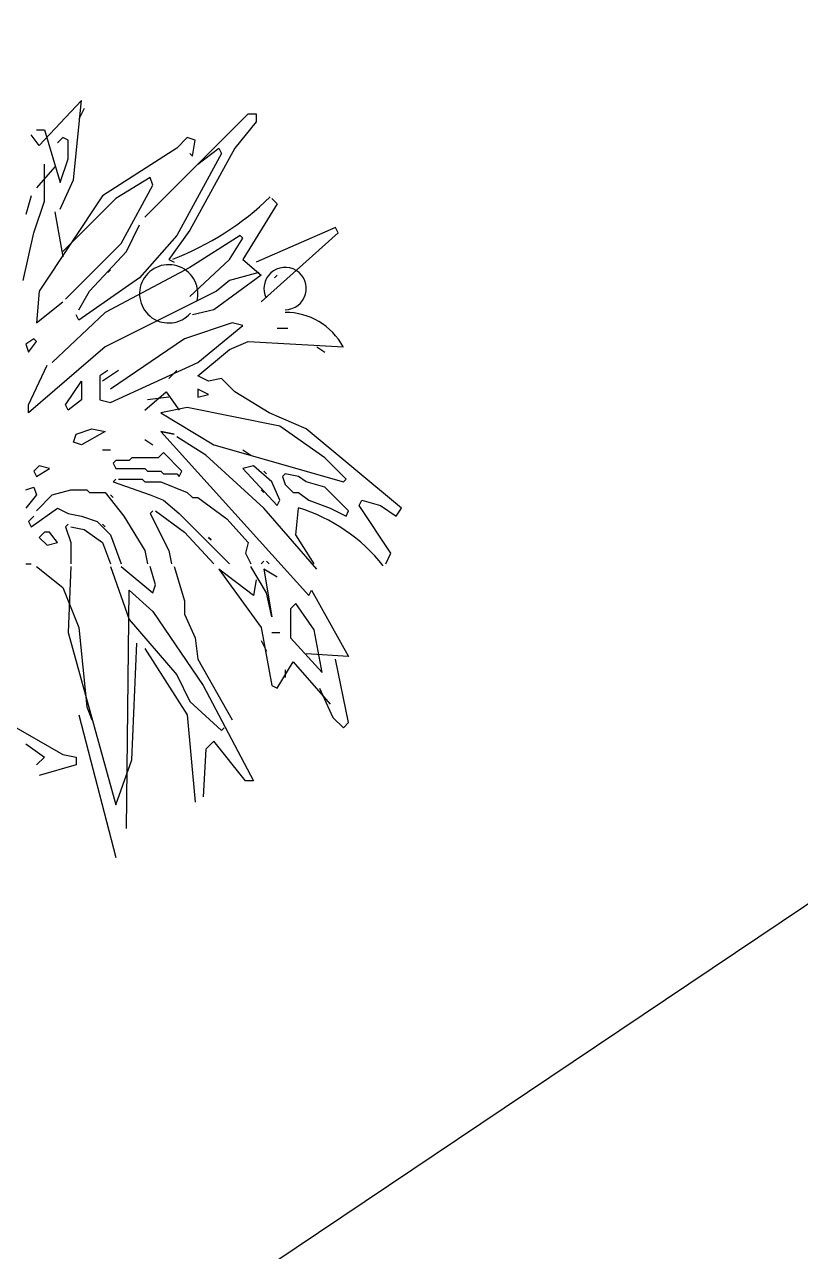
# Model space of a CAD drawing. Header units: millimetres. Extents: x 56222 to 3066687, y -650199 to -121287.
# Drawn here: x 132356.68 to 132368.36, y -183039.62 to -183021.17 of the extents above; entities that cross this region are included whole.
import ezdxf

# ---------------------------------------------------------------- set-up
doc = ezdxf.new("R2010")
doc.units = ezdxf.units.MM
doc.header["$MEASUREMENT"] = 0
doc.layers.add('glass', color=132, linetype='Continuous', lineweight=20)

# ---------------------------------------------------------------- blocks, each defined once
blk = doc.blocks.new('A$C76AA168E')
at = {"color": 96, "linetype": 'ByBlock'}
for p, q in [((451.24, 1437.83), (432.89, 1418.33)), ((447.8, 1403.42), (451.24, 1437.83)), ((452.39, 1434.39), (450.09, 1429.8)), ((478.77, 1387.36), (523.51, 1432.09)), ((523.51, 1432.09), (526.95, 1432.09)), ((526.95, 1432.09), (526.95, 1428.65)), ((431.74, 1425.21), (435.18, 1425.21)), ((435.18, 1425.21), (442.07, 1402.27)), ((526.95, 1428.65), (517.77, 1417.18)), ((432.89, 1418.33), (429.45, 1422.92)), ((443.21, 1421.77), (440.92, 1419.48)), ((445.51, 1420.62), (443.21, 1421.77)), ((445.51, 1412.59), (445.51, 1420.62)), ((497.12, 1421.77), (492.54, 1417.18)), ((500.57, 1420.62), (497.12, 1421.77)), ((499.42, 1413.74), (500.57, 1420.62)), ((492.54, 1417.18), (460.42, 1396.53)), ((512.04, 1414.89), (492.54, 1379.33)), ((517.77, 1417.18), (498.27, 1381.62)), ((498.27, 1414.89), (499.42, 1413.74)), ((501.71, 1410.3), (510.89, 1417.18)), ((510.89, 1417.18), (512.04, 1414.89)), ((439.77, 1409.15), (431.74, 1399.98)), ((435.18, 1394.24), (435.18, 1410.3)), ((442.07, 1402.27), (445.51, 1412.59)), ((481.07, 1404.56), (466.15, 1395.39)), ((482.21, 1401.12), (481.07, 1404.56)), ((442.07, 1390.8), (447.8, 1403.42)), ((468.45, 1375.89), (482.21, 1401.12)), ((429.45, 1396.53), (427.15, 1388.51)), ((430.59, 1380.48), (435.18, 1394.24)), ((460.42, 1396.53), (432.89, 1355.24)), ((466.15, 1395.39), (443.21, 1372.45)), ((536.12, 1393.09), (521.21, 1369.01)), ((533.83, 1395.39), (536.12, 1393.09)), ((439.77, 1389.65), (443.21, 1370.15)), ((470.74, 1372.45), (476.48, 1383.92)), ((561.36, 1382.77), (526.95, 1367.86)), ((562.51, 1380.48), (561.36, 1382.77)), ((426.01, 1359.83), (430.59, 1380.48)), ((492.54, 1379.33), (476.48, 1360.98)), ((498.27, 1381.62), (489.09, 1369.01)), ((520.07, 1379.33), (498.27, 1365.56)), ((515.48, 1369.01), (521.21, 1378.18)), ((521.21, 1378.18), (520.07, 1379.33)), ((529.24, 1350.65), (562.51, 1380.48)), ((444.36, 1351.8), (468.45, 1375.89)), ((454.68, 1355.24), (470.74, 1372.45)), ((489.09, 1369.01), (491.39, 1367.86)), ((498.27, 1352.95), (515.48, 1369.01)), ((521.21, 1369.01), (529.24, 1362.12)), ((498.27, 1365.56), (461.57, 1346.06)), ((462.71, 1363.27), (463.86, 1364.42)), ((529.24, 1362.12), (508.59, 1347.21)), ((528.09, 1363.27), (515.48, 1359.83)), ((534.98, 1360.98), (536.12, 1362.12)), ((476.48, 1360.98), (450.09, 1342.62)), ((515.48, 1359.83), (509.74, 1355.24)), ((432.89, 1355.24), (431.74, 1341.48)), ((431.74, 1341.48), (443.21, 1350.65)), ((450.09, 1347.21), (454.68, 1355.24)), ((509.74, 1355.24), (461.57, 1331.15)), ((461.57, 1346.06), (438.62, 1324.27)), ((508.59, 1347.21), (499.42, 1344.92)), ((450.09, 1342.62), (448.95, 1344.92)), ((516.62, 1341.48), (495.98, 1334.59)), ((501.71, 1324.27), (521.21, 1340.33)), ((521.21, 1340.33), (516.62, 1341.48)), ((430.59, 1334.59), (427.15, 1332.3)), ((431.74, 1333.45), (430.59, 1334.59)), ((495.98, 1334.59), (463.86, 1312.8)), ((536.12, 1339.18), (540.71, 1339.18)), ((427.15, 1332.3), (428.3, 1328.86)), ((428.3, 1328.86), (431.74, 1333.45)), ((461.57, 1331.15), (428.3, 1302.48)), ((501.71, 1318.53), (515.48, 1330)), ((515.48, 1330), (523.51, 1333.45)), ((523.51, 1333.45), (564.8, 1331.15)), ((553.33, 1331.15), (556.77, 1328.86)), ((463.86, 1307.06), (501.71, 1324.27)), ((428.3, 1305.92), (436.33, 1323.12)), ((462.71, 1320.83), (459.27, 1318.53)), ((467.3, 1320.83), (460.42, 1316.24)), ((492.54, 1320.83), (489.09, 1317.39)), ((444.36, 1305.92), (451.24, 1316.24)), ((451.24, 1316.24), (451.24, 1308.21)), ((459.27, 1318.53), (459.27, 1308.21)), ((506.3, 1316.24), (501.71, 1318.53)), ((512.04, 1317.39), (506.3, 1316.24)), ((517.77, 1311.65), (512.04, 1317.39)), ((451.24, 1308.21), (445.51, 1303.62)), ((459.27, 1308.21), (463.86, 1307.06)), ((478.77, 1303.62), (487.95, 1311.65)), ((489.09, 1309.36), (479.92, 1308.21)), ((487.95, 1311.65), (493.68, 1303.62)), ((501.71, 1312.8), (501.71, 1309.36)), ((506.3, 1310.5), (501.71, 1312.8)), ((501.71, 1309.36), (506.3, 1310.5)), ((532.68, 1302.48), (517.77, 1311.65)), ((428.3, 1302.48), (428.3, 1305.92)), ((445.51, 1303.62), (444.36, 1305.92)), ((497.12, 1304.77), (485.65, 1302.48)), ((537.27, 1296.74), (497.12, 1304.77)), ((485.65, 1302.48), (508.59, 1288.71)), ((548.74, 1295.59), (532.68, 1302.48)), ((447.8, 1289.86), (448.95, 1293.3)), ((448.95, 1293.3), (455.83, 1295.59)), ((461.57, 1294.45), (451.24, 1288.71)), ((455.83, 1295.59), (461.57, 1294.45)), ((485.65, 1294.45), (549.89, 1223.33)), ((491.39, 1293.3), (485.65, 1294.45)), ((485.65, 1294.45), (491.39, 1293.3)), ((505.15, 1284.12), (492.54, 1292.15)), ((556.77, 1282.98), (537.27, 1296.74)), ((590.04, 1261.18), (548.74, 1295.59)), ((451.24, 1288.71), (447.8, 1289.86)), ((478.77, 1291), (482.21, 1288.71)), ((508.59, 1288.71), (564.8, 1272.65)), ((460.42, 1286.42), (463.86, 1286.42)), ((466.15, 1281.83), (465.01, 1280.68)), ((471.89, 1281.83), (466.15, 1281.83)), ((473.04, 1282.98), (471.89, 1281.83)), ((484.51, 1282.98), (473.04, 1282.98)), ((486.8, 1285.27), (484.51, 1282.98)), ((494.83, 1277.24), (486.8, 1285.27)), ((530.39, 1261.18), (505.15, 1284.12)), ((521.21, 1286.42), (524.65, 1284.12)), ((565.95, 1273.8), (556.77, 1282.98)), ((432.89, 1279.53), (430.59, 1277.24)), ((430.59, 1277.24), (431.74, 1274.95)), ((431.74, 1274.95), (437.48, 1278.39)), ((437.48, 1278.39), (432.89, 1279.53)), ((465.01, 1280.68), (466.15, 1278.39)), ((466.15, 1278.39), (478.77, 1278.39)), ((478.77, 1278.39), (479.92, 1277.24)), ((479.92, 1277.24), (485.65, 1277.24)), ((485.65, 1277.24), (486.8, 1276.09)), ((486.8, 1276.09), (492.54, 1276.09)), ((492.54, 1276.09), (493.68, 1274.95)), ((493.68, 1274.95), (494.83, 1277.24)), ((525.8, 1279.53), (521.21, 1278.39)), ((521.21, 1278.39), (536.12, 1262.33)), ((533.83, 1272.65), (525.8, 1279.53)), ((531.54, 1276.09), (530.39, 1277.24)), ((530.39, 1277.24), (531.54, 1276.09)), ((539.57, 1276.09), (538.42, 1274.95)), ((545.3, 1274.95), (539.57, 1276.09)), ((466.15, 1273.8), (465.01, 1272.65)), ((465.01, 1272.65), (466.15, 1273.8)), ((465.01, 1272.65), (481.07, 1266.92)), ((467.3, 1273.8), (477.62, 1273.8)), ((477.62, 1273.8), (478.77, 1272.65)), ((478.77, 1272.65), (485.65, 1272.65)), ((485.65, 1272.65), (497.12, 1268.06)), ((537.27, 1264.62), (533.83, 1272.65)), ((538.42, 1274.95), (539.57, 1271.5)), ((539.57, 1271.5), (543.01, 1268.06)), ((548.74, 1272.65), (545.3, 1274.95)), ((556.77, 1270.36), (548.74, 1272.65)), ((564.8, 1272.65), (565.95, 1273.8)), ((427.15, 1269.21), (430.59, 1270.36)), ((431.74, 1266.92), (427.15, 1261.18)), ((430.59, 1270.36), (431.74, 1266.92)), ((431.74, 1260.03), (438.62, 1266.92)), ((438.62, 1266.92), (446.65, 1269.21)), ((446.65, 1269.21), (453.54, 1269.21)), ((453.54, 1269.21), (454.68, 1268.06)), ((454.68, 1268.06), (461.57, 1268.06)), ((461.57, 1268.06), (469.59, 1257.74)), ((465.01, 1265.77), (463.86, 1266.92)), ((463.86, 1266.92), (465.01, 1265.77)), ((481.07, 1266.92), (486.8, 1264.62)), ((497.12, 1268.06), (499.42, 1265.77)), ((499.42, 1265.77), (501.71, 1265.77)), ((501.71, 1265.77), (514.33, 1256.59)), ((530.39, 1268.06), (529.24, 1269.21)), ((529.24, 1269.21), (530.39, 1268.06)), ((543.01, 1268.06), (545.3, 1268.06)), ((545.3, 1268.06), (549.89, 1264.62)), ((567.1, 1260.03), (556.77, 1270.36)), ((429.45, 1253.15), (440.92, 1261.18)), ((440.92, 1261.18), (445.51, 1258.89)), ((486.8, 1264.62), (493.68, 1258.89)), ((553.33, 1234.8), (530.39, 1261.18)), ((536.12, 1262.33), (537.27, 1264.62)), ((544.15, 1249.71), (545.3, 1261.18)), ((549.89, 1264.62), (559.07, 1261.18)), ((559.07, 1261.18), (565.95, 1257.74)), ((571.68, 1262.33), (572.83, 1264.62)), ((585.45, 1241.68), (571.68, 1262.33)), ((572.83, 1264.62), (580.86, 1262.33)), ((580.86, 1262.33), (587.74, 1257.74)), ((587.74, 1257.74), (590.04, 1261.18)), ((428.3, 1255.45), (430.59, 1257.74)), ((428.3, 1255.45), (429.45, 1253.15)), ((445.51, 1258.89), (451.24, 1257.74)), ((451.24, 1257.74), (458.12, 1255.45)), ((458.12, 1255.45), (463.86, 1249.71)), ((469.59, 1257.74), (478.77, 1242.83)), ((482.21, 1260.03), (481.07, 1258.89)), ((481.07, 1258.89), (482.21, 1260.03)), ((481.07, 1258.89), (489.09, 1242.83)), ((483.36, 1260.03), (495.98, 1250.86)), ((493.68, 1258.89), (512.04, 1240.53)), ((514.33, 1256.59), (523.51, 1246.27)), ((565.95, 1257.74), (567.1, 1260.03)), ((435.18, 1250.86), (432.89, 1248.56)), ((437.48, 1250.86), (435.18, 1250.86)), ((440.92, 1246.27), (437.48, 1250.86)), ((445.51, 1254.3), (444.36, 1253.15)), ((444.36, 1253.15), (445.51, 1254.3)), ((444.36, 1253.15), (446.65, 1246.27)), ((446.65, 1253.15), (452.39, 1252)), ((452.39, 1252), (460.42, 1246.27)), ((461.57, 1253.15), (460.42, 1254.3)), ((460.42, 1254.3), (461.57, 1253.15)), ((463.86, 1249.71), (468.45, 1237.09)), ((495.98, 1250.86), (508.59, 1237.09)), ((552.18, 1237.09), (544.15, 1249.71)), ((432.89, 1248.56), (436.33, 1245.12)), ((436.33, 1245.12), (440.92, 1246.27)), ((446.65, 1246.27), (446.65, 1237.09)), ((460.42, 1246.27), (463.86, 1237.09)), ((507.45, 1247.42), (506.3, 1248.56)), ((506.3, 1248.56), (507.45, 1247.42)), ((523.51, 1246.27), (522.36, 1241.68)), ((478.77, 1242.83), (479.92, 1237.09)), ((489.09, 1242.83), (490.24, 1237.09)), ((512.04, 1240.53), (515.48, 1237.09)), ((522.36, 1241.68), (524.65, 1237.09)), ((583.15, 1237.09), (585.45, 1241.68)), ((427.15, 1237.09), (429.45, 1237.09)), ((431.74, 1235.95), (443.21, 1226.77)), ((446.65, 1235.95), (445.51, 1207.27)), ((463.86, 1235.95), (471.89, 1213)), ((468.45, 1235.95), (482.21, 1224.48)), ((483.36, 1227.92), (481.07, 1235.95)), ((491.39, 1235.95), (495.98, 1221.03)), ((510.89, 1234.8), (529.24, 1209.56)), ((525.8, 1223.33), (510.89, 1234.8)), ((531.54, 1224.48), (524.65, 1235.95)), ((530.39, 1238.24), (529.24, 1237.09)), ((529.24, 1237.09), (530.39, 1238.24)), ((530.39, 1234.8), (533.83, 1214.15)), ((536.12, 1231.36), (530.39, 1234.8)), ((532.68, 1237.09), (531.54, 1238.24)), ((531.54, 1238.24), (532.68, 1237.09)), ((526.95, 1230.21), (525.8, 1223.33)), ((443.21, 1226.77), (450.09, 1209.56)), ((470.74, 1122.39), (471.89, 1225.62)), ((471.89, 1225.62), (482.21, 1216.45)), ((482.21, 1224.48), (483.36, 1227.92)), ((533.83, 1214.15), (531.54, 1224.48)), ((549.89, 1223.33), (551.04, 1225.62)), ((551.04, 1225.62), (567.1, 1196.95)), ((495.98, 1221.03), (495.98, 1215.3)), ((544.15, 1219.89), (541.86, 1217.59)), ((541.86, 1217.59), (541.86, 1204.98)), ((552.18, 1208.42), (544.15, 1219.89)), ((471.89, 1213), (492.54, 1188.92)), ((482.21, 1216.45), (504.01, 1184.33)), ((495.98, 1215.3), (500.57, 1204.98)), ((445.51, 1207.27), (466.15, 1132.71)), ((450.09, 1209.56), (453.54, 1175.15)), ((529.24, 1209.56), (533.83, 1184.33)), ((533.83, 1207.27), (537.27, 1207.27)), ((555.62, 1190.06), (552.18, 1208.42)), ((473.04, 1152.21), (475.33, 1202.68)), ((500.57, 1204.98), (501.71, 1195.8)), ((529.24, 1203.83), (531.54, 1199.24)), ((541.86, 1204.98), (555.62, 1190.06)), ((478.77, 1200.39), (497.12, 1171.71)), ((567.1, 1196.95), (548.74, 1198.09)), ((501.71, 1195.8), (516.62, 1169.42)), ((536.12, 1183.18), (543.01, 1194.65)), ((539.57, 1191.21), (539.57, 1187.77)), ((543.01, 1194.65), (559.07, 1176.3)), ((567.1, 1168.27), (561.36, 1195.8)), ((492.54, 1188.92), (498.27, 1177.45)), ((504.01, 1184.33), (525.8, 1143.03)), ((533.83, 1184.33), (536.12, 1183.18)), ((554.48, 1183.18), (560.21, 1170.56)), ((453.54, 1175.15), (455.83, 1169.42)), ((498.27, 1177.45), (512.04, 1164.83)), ((450.09, 1171.71), (466.15, 1109.77)), ((497.12, 1171.71), (500.57, 1133.86)), ((560.21, 1170.56), (564.8, 1165.97)), ((419.12, 1168.27), (443.21, 1154.5)), ((512.04, 1164.83), (513.18, 1165.97)), ((564.8, 1165.97), (567.1, 1168.27)), ((427.15, 1159.09), (435.18, 1153.36)), ((508.59, 1160.24), (505.15, 1156.8)), ((522.36, 1143.03), (508.59, 1160.24)), ((443.21, 1154.5), (448.95, 1153.36)), ((505.15, 1156.8), (504.01, 1136.15)), ((435.18, 1153.36), (431.74, 1149.92)), ((448.95, 1149.92), (432.89, 1145.33)), ((448.95, 1153.36), (448.95, 1149.92)), ((466.15, 1132.71), (473.04, 1152.21)), ((525.8, 1143.03), (522.36, 1143.03))]:
    blk.add_line(p, q, dxfattribs=at)
for centre, radius, start, end in [((446.65, 1484.86), 123.88, 290.9245, 314.2559), ((489.09, 1354.09), 12.62, 344.7449, 318.3665), ((539.57, 1356.39), 9.18, 270, 206.5651), ((539.57, 1317.39), 28.68, 28.6105, 90), ((523.51, 1190.06), 74.56, 38.2544, 72.9622)]:
    blk.add_arc(centre, radius, start, end, dxfattribs=at)

msp = doc.modelspace()

# ---------------------------------------------------------------- linework, layer by layer
at = {"layer": 'glass', "color": 242, "lineweight": 30, "true_color": 0xcd2027}
msp.add_line((132256.503, -183109.524), (132591.478, -182884.761), dxfattribs=at)

# ---------------------------------------------------------------- block references
at = {"xscale": 0.03471378084252857, "yscale": 0.03471378084252857, "zscale": 0.03471378084252857}
msp.add_blockref('A$C76AA168E', (132341.873, -183072.224), dxfattribs=at)

doc.saveas('drawing.dxf')
